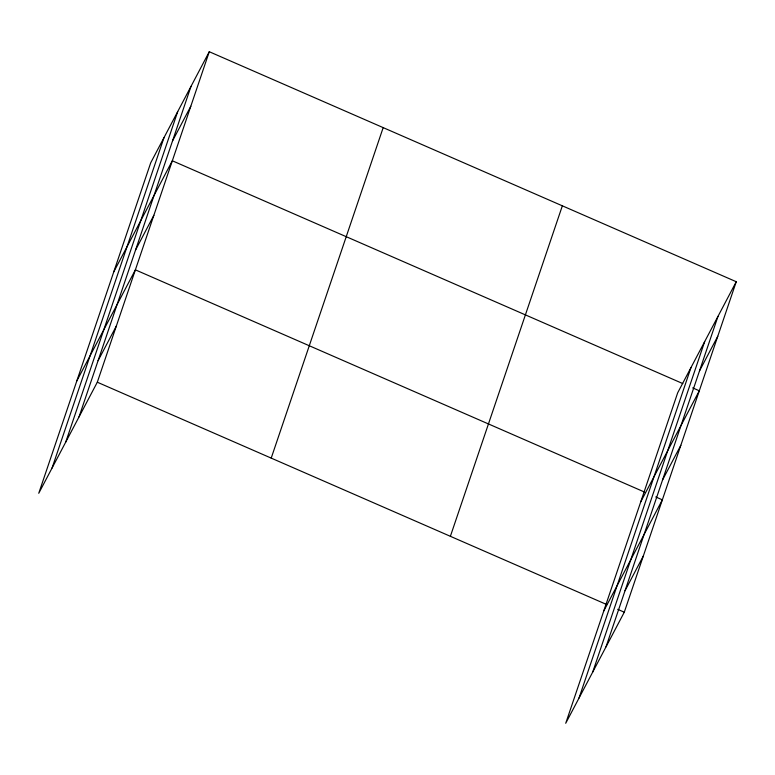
<?xml version="1.0" encoding="UTF-8"?>
<svg xmlns="http://www.w3.org/2000/svg" width="775" height="775" viewBox="0 0 775 775"><rect width="100%" height="100%" fill="white"/><g stroke="black" fill="none" stroke-linecap="round" stroke-linejoin="round"><path stroke-width="1.16" d="M52.041 468.071L164.009 137.582M65.739 442.089L177.708 111.61M79.031 416.882L190.999 86.393M209.279 51.722L150.718 162.798L38.75 493.278L97.311 382.211L209.279 51.722L736.25 281.722L624.282 612.202L565.721 723.278L677.689 392.789L736.25 281.722M271.211 458.112L383.179 127.623M450.382 536.31L562.35 205.821M579.012 698.062L690.98 367.582M592.71 672.09L704.678 341.601M606.002 646.873L717.97 316.394M172.525 140.924L190.805 106.253M113.77 271.86L172.331 160.783L682.794 383.577M135.577 249.986L153.857 215.314M76.822 380.912L135.383 269.845L644.742 492.154M98.067 360.695L116.347 326.023M699.496 370.925L717.776 336.253M640.741 501.851L699.302 390.784L692.695 387.897M662.548 479.977L680.828 445.305M603.793 610.913L662.354 499.836L655.747 496.959M625.038 590.695L643.318 556.024M97.311 382.211L606.67 604.519M617.685 609.324L624.282 612.202"/></g></svg>
